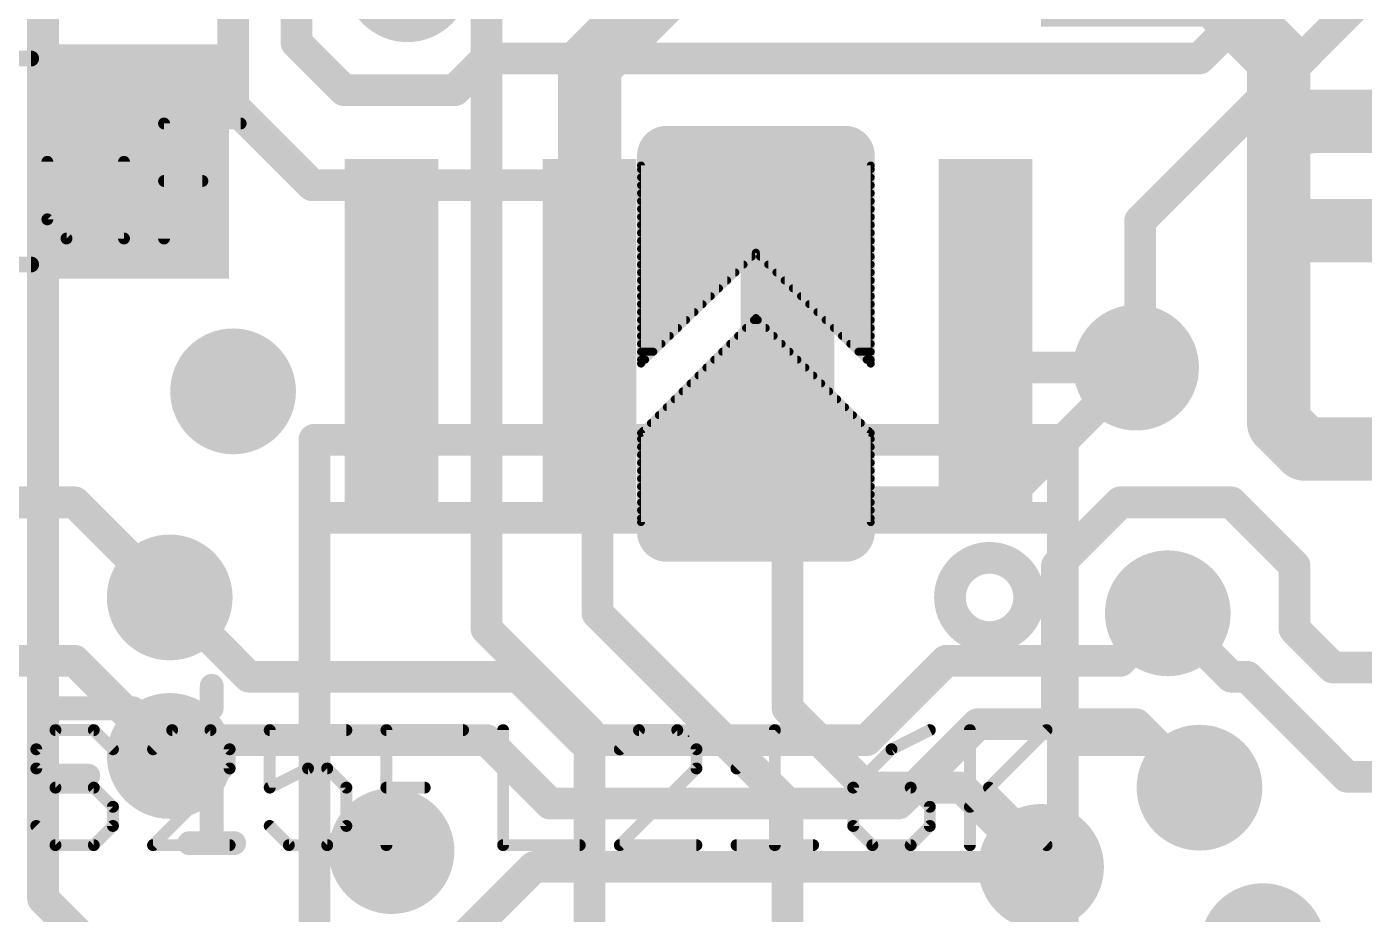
# Model space of a CAD drawing. Extents: x -0.8 to 51.2, y -0.4 to 23.4.
# Drawn here: x 24.48 to 33.06, y 8.13 to 13.82 of the extents above; entities that cross this region are included whole.
import ezdxf

# ---------------------------------------------------------------- set-up
doc = ezdxf.new("R2010")
doc.units = 0
for name, color, linetype in [('1', 12, 'CONTINUOUS'), ('16', 132, 'CONTINUOUS'), ('18', 110, 'CONTINUOUS'), ('21', 40, 'CONTINUOUS'), ('23', 40, 'CONTINUOUS'), ('27', 53, 'CONTINUOUS'), ('51', 253, 'CONTINUOUS')]:
    doc.layers.add(name, color=color, linetype=linetype)

# ---------------------------------------------------------------- blocks, each defined once
blk = doc.blocks.new('RECT')
blk.add_solid([(-0.5, -0.5), (0.5, -0.5), (-0.5, 0.5), (0.5, 0.5)])
blk = doc.blocks.new('RECT121920X243840R50')
at = {"const_width": 0.1905}
blk.add_lwpolyline([(0.2858, -0.5715), (0.2858, 0.5715, 0.4142), (0.1905, 0.6668), (-0.1905, 0.6668, 0.4142), (-0.2858, 0.5715), (-0.2858, -0.5715, 0.4142), (-0.1905, -0.6668), (0.1905, -0.6668, 0.4142)], format="xyb", close=True, dxfattribs=at)
blk.add_solid([(-0.2159, -0.5969), (0.2159, -0.5969), (-0.2159, 0.5969), (0.2159, 0.5969)])
blk = doc.blocks.new('ROUNDV')
at = {"const_width": 0.5}
blk.add_lwpolyline([(0, -0.25, 1), (0, 0.25, 1), (0, -0.25)], format="xyb", dxfattribs=at)

msp = doc.modelspace()

# ---------------------------------------------------------------- linework, layer by layer
at = {"layer": '1'}
for points, const_width in [([(30.988, 14.0208), (30.3276, 14.6812)], 0.4064), ([(28.0924, 13.5788), (29.0576, 14.544)], 0.4064), ([(32.1056, 14.0208), (30.988, 14.0208)], 0.4064), ([(32.512, 13.6144), (32.1056, 14.0208)], 0.4064), ([(27.432, 13.4112), (27.432, 14.0208)], 0.2032), ([(32.512, 13.208), (32.512, 13.6144)], 0.4064), ([(28.0924, 11.871), (28.0924, 13.5788)], 0.4064), ([(27.432, 9.9568), (27.432, 13.4112)], 0.2032), ([(32.7152, 13.208), (32.512, 13.208)], 0.4064), ([(32.512, 12.4968), (32.512, 13.208)], 0.4064), ([(32.7182, 13.211), (32.7152, 13.208)], 0.4064), ([(33.695, 13.211), (32.7182, 13.211)], 0.4064), ([(32.7182, 13.211), (32.7152, 13.208)], 0.3048), ([(32.5262, 12.511), (32.512, 12.4968)], 0.4064), ([(32.512, 11.2776), (32.512, 12.4968)], 0.4064), ([(33.695, 12.511), (32.5262, 12.511)], 0.4064), ([(28.1432, 11.8202), (28.0924, 11.871)], 0.2032), ([(29.3624, 11.871), (29.3624, 9.4488)], 0.2032), ([(30.6832, 11.8202), (30.6324, 11.871)], 0.2032), ([(30.8702, 11.6332), (30.6324, 11.871)], 0.2032), ([(28.1432, 10.0584), (28.1432, 11.8202)], 0.2032), ([(30.6832, 11.3792), (30.6832, 11.8202)], 0.2032), ([(31.5976, 11.6332), (30.8702, 11.6332)], 0.2032), ([(30.8864, 11.176), (30.6832, 11.3792)], 0.2032), ([(32.6786, 11.111), (32.512, 11.2776)], 0.4064), ([(33.695, 11.111), (32.6786, 11.111)], 0.4064), ([(23.368, 10.7696), (24.7904, 10.7696)], 0.2032), ([(24.7904, 10.7696), (25.4, 10.16)], 0.2032), ([(31.496, 10.7696), (31.0896, 10.3632)], 0.2032), ([(32.2072, 10.7696), (31.496, 10.7696)], 0.2032), ([(32.6136, 10.3632), (32.2072, 10.7696)], 0.2032), ([(31.0896, 10.3632), (31.0896, 9.3472)], 0.2032), ([(32.6136, 9.9568), (32.6136, 10.3632)], 0.2032), ([(29.3624, 8.8392), (28.1432, 10.0584)], 0.2032), ([(32.2072, 9.652), (31.8008, 10.0584)], 0.2032), ([(27.5336, 9.8552), (27.432, 9.9568)], 0.2032), ([(32.8594, 9.711), (32.6136, 9.9568)], 0.2032), ([(28.0924, 9.2964), (27.5336, 9.8552)], 0.2032), ([(23.368, 9.7536), (24.7904, 9.7536)], 0.2032), ([(24.7904, 9.7536), (25.4, 9.144)], 0.2032), ([(33.695, 9.711), (32.8594, 9.711)], 0.2032), ([(32.3088, 9.652), (32.2072, 9.652)], 0.2032), ([(32.4104, 9.5504), (32.3088, 9.652)], 0.2032), ([(32.9498, 9.011), (32.4104, 9.5504)], 0.2032), ([(29.3624, 9.4488), (29.8704, 8.9408)], 0.2032), ([(31.0896, 9.3472), (31.1912, 9.2456)], 0.2032), ([(28.0924, 6.671), (28.0924, 9.2964)], 0.2032), ([(31.1912, 9.2456), (31.6992, 9.2456)], 0.2032), ([(31.6992, 9.2456), (32.004, 8.9408)], 0.2032), ([(33.695, 9.011), (32.9498, 9.011)], 0.2032), ([(29.8704, 8.9408), (30.48, 8.9408)], 0.2032), ([(30.48, 8.9408), (30.988, 8.4328)], 0.2032), ([(29.3624, 6.671), (29.3624, 8.8392)], 0.2032)]:
    msp.add_lwpolyline(points, dxfattribs=dict(at, const_width=const_width))
for points, const_width in [([(32.6136, 13.6144, 1), (32.4104, 13.6144)], 0.2032), ([(28.194, 13.5788, 1), (27.9908, 13.5788)], 0.2032), ([(28.0206, 13.6506, 1), (28.1642, 13.507)], 0.2032), ([(32.4402, 13.5426, 1), (32.5838, 13.6862)], 0.2032), ([(27.4828, 13.4112, 1), (27.3812, 13.4112)], 0.1016), ([(27.3812, 13.4112, 1), (27.4828, 13.4112)], 0.1016), ([(32.512, 13.3096, 1), (32.512, 13.1064)], 0.2032), ([(32.6136, 13.208, 1), (32.4104, 13.208)], 0.2032), ([(32.6434, 13.2798, 1), (32.787, 13.1362)], 0.2032), ([(32.7182, 13.3126, 1), (32.7182, 13.1094)], 0.2032), ([(32.79, 13.1392, 1), (32.6464, 13.2828)], 0.2032), ([(32.7152, 13.1064, 1), (32.7152, 13.3096)], 0.2032), ([(32.4104, 13.208, 1), (32.6136, 13.208)], 0.2032), ([(32.6613, 13.2619, 1), (32.7691, 13.1541)], 0.1524), ([(32.7721, 13.1571, 1), (32.6643, 13.2649)], 0.1524), ([(32.6136, 12.4968, 1), (32.4104, 12.4968)], 0.2032), ([(32.5262, 12.6126, 1), (32.5262, 12.4094)], 0.2032), ([(32.598, 12.4392, 1), (32.4544, 12.5828)], 0.2032), ([(32.4402, 12.5686, 1), (32.5838, 12.425)], 0.2032), ([(32.4104, 12.4968, 1), (32.6136, 12.4968)], 0.2032), ([(27.9908, 11.871, 1), (28.194, 11.871)], 0.2032), ([(28.1283, 11.9069, 1), (28.0565, 11.8351)], 0.1016), ([(29.4132, 11.871, 1), (29.3116, 11.871)], 0.1016), ([(30.6683, 11.9069, 1), (30.5965, 11.8351)], 0.1016), ([(30.6683, 11.9069, 1), (30.5965, 11.8351)], 0.1016), ([(28.194, 11.8202, 1), (28.0924, 11.8202)], 0.1016), ([(28.1073, 11.7843, 1), (28.1791, 11.8561)], 0.1016), ([(30.734, 11.8202, 1), (30.6324, 11.8202)], 0.1016), ([(30.6473, 11.7843, 1), (30.7191, 11.8561)], 0.1016), ([(30.8702, 11.684, 1), (30.8702, 11.5824)], 0.1016), ([(30.8343, 11.5973, 1), (30.9061, 11.6691)], 0.1016), ([(31.5976, 11.5824, 1), (31.5976, 11.684)], 0.1016), ([(30.7191, 11.4151, 1), (30.6473, 11.3433)], 0.1016), ([(30.6324, 11.3792, 1), (30.734, 11.3792)], 0.1016), ([(32.5838, 11.3494, 1), (32.4402, 11.2058)], 0.2032), ([(32.4104, 11.2776, 1), (32.6136, 11.2776)], 0.2032), ([(30.8505, 11.1401, 1), (30.9223, 11.2119)], 0.1016), ([(32.6786, 11.2126, 1), (32.6786, 11.0094)], 0.2032), ([(32.6068, 11.0392, 1), (32.7504, 11.1828)], 0.2032), ([(24.8263, 10.8055, 1), (24.7545, 10.7337)], 0.1016), ([(24.7904, 10.7188, 1), (24.7904, 10.8204)], 0.1016), ([(31.496, 10.8204, 1), (31.496, 10.7188)], 0.1016), ([(31.5319, 10.7337, 1), (31.4601, 10.8055)], 0.1016), ([(32.2431, 10.8055, 1), (32.1713, 10.7337)], 0.1016), ([(32.2072, 10.7188, 1), (32.2072, 10.8204)], 0.1016), ([(31.1404, 10.3632, 1), (31.0388, 10.3632)], 0.1016), ([(32.6644, 10.3632, 1), (32.5628, 10.3632)], 0.1016), ([(31.0537, 10.3991, 1), (31.1255, 10.3273)], 0.1016), ([(32.5777, 10.3273, 1), (32.6495, 10.3991)], 0.1016), ([(25.3641, 10.1241, 1), (25.4359, 10.1959)], 0.1016), ([(28.1791, 10.0943, 1), (28.1073, 10.0225)], 0.1016), ([(31.8367, 10.0943, 1), (31.7649, 10.0225)], 0.1016), ([(27.4679, 9.9927, 1), (27.3961, 9.9209)], 0.1016), ([(28.0924, 10.0584, 1), (28.194, 10.0584)], 0.1016), ([(32.6495, 9.9927, 1), (32.5777, 9.9209)], 0.1016), ([(27.3812, 9.9568, 1), (27.4828, 9.9568)], 0.1016), ([(27.5695, 9.8911, 1), (27.4977, 9.8193)], 0.1016), ([(32.5628, 9.9568, 1), (32.6644, 9.9568)], 0.1016), ([(27.4977, 9.8193, 1), (27.5695, 9.8911)], 0.1016), ([(24.8263, 9.7895, 1), (24.7545, 9.7177)], 0.1016), ([(24.7904, 9.7028, 1), (24.7904, 9.8044)], 0.1016), ([(32.8594, 9.7618, 1), (32.8594, 9.6602)], 0.1016), ([(32.8235, 9.6751, 1), (32.8953, 9.7469)], 0.1016), ([(32.2072, 9.7028, 1), (32.2072, 9.6012)], 0.1016), ([(32.1713, 9.6161, 1), (32.2431, 9.6879)], 0.1016), ([(32.3447, 9.6879, 1), (32.2729, 9.6161)], 0.1016), ([(32.3088, 9.6012, 1), (32.3088, 9.7028)], 0.1016), ([(32.4463, 9.5863, 1), (32.3745, 9.5145)], 0.1016), ([(32.3745, 9.5145, 1), (32.4463, 9.5863)], 0.1016), ([(29.3983, 9.4847, 1), (29.3265, 9.4129)], 0.1016), ([(29.3116, 9.4488, 1), (29.4132, 9.4488)], 0.1016), ([(31.1255, 9.3831, 1), (31.0537, 9.3113)], 0.1016), ([(28.1432, 9.2964, 1), (28.0416, 9.2964)], 0.1016), ([(28.0565, 9.2605, 1), (28.1283, 9.3323)], 0.1016), ([(31.0388, 9.3472, 1), (31.1404, 9.3472)], 0.1016), ([(31.1912, 9.2964, 1), (31.1912, 9.1948)], 0.1016), ([(31.1553, 9.2097, 1), (31.2271, 9.2815)], 0.1016), ([(31.7351, 9.2815, 1), (31.6633, 9.2097)], 0.1016), ([(31.6992, 9.1948, 1), (31.6992, 9.2964)], 0.1016), ([(25.3641, 9.1081, 1), (25.4359, 9.1799)], 0.1016), ([(32.9498, 9.0618, 1), (32.9498, 8.9602)], 0.1016), ([(32.9139, 8.9751, 1), (32.9857, 9.0469)], 0.1016), ([(29.8704, 8.9916, 1), (29.8704, 8.89)], 0.1016), ([(29.8345, 8.9049, 1), (29.9063, 8.9767)], 0.1016), ([(30.5159, 8.9767, 1), (30.4441, 8.9049)], 0.1016), ([(30.48, 8.89, 1), (30.48, 8.9916)], 0.1016), ([(31.9681, 8.9049, 1), (32.0399, 8.9767)], 0.1016), ([(29.4132, 8.8392, 1), (29.3116, 8.8392)], 0.1016), ([(29.3265, 8.8033, 1), (29.3983, 8.8751)], 0.1016), ([(30.9521, 8.3969, 1), (31.0239, 8.4687)], 0.1016)]:
    msp.add_lwpolyline(points, format="xyb", dxfattribs=dict(at, const_width=const_width))
at = {"layer": '16'}
for points, const_width in [([(24.5872, 19.2024), (24.5872, 8.2296)], 0.2032), ([(33.2232, 14.8336), (32.004, 13.6144)], 0.2032), ([(26.2128, 13.716), (26.2128, 14.6304)], 0.2032), ([(25.8064, 13.3096), (25.8064, 14.4272)], 0.2032), ([(31.9532, 12.9032), (33.401, 14.351)], 0.2032), ([(26.5176, 13.4112), (26.2128, 13.716)], 0.2032), ([(27.432, 13.6144), (27.2288, 13.4112)], 0.2032), ([(32.004, 13.6144), (27.432, 13.6144)], 0.2032), ([(27.2288, 13.4112), (26.5176, 13.4112)], 0.2032), ([(26.3144, 12.8016), (25.8064, 13.3096)], 0.2032), ([(28.4226, 11.6586), (28.4226, 12.9286)], 0.0508), ([(28.4226, 12.9286), (29.8958, 12.9286)], 0.0508), ([(29.8958, 12.9286), (29.8958, 11.6586)], 0.0508), ([(31.9532, 12.9032), (31.623, 12.573)], 0.2032), ([(29.1592, 12.8016), (26.3144, 12.8016)], 0.2032), ([(28.4226, 12.9032), (29.8958, 12.9032)], 0.0508), ([(28.4226, 12.8524), (29.8958, 12.8524)], 0.0508), ([(28.4226, 12.8016), (29.8958, 12.8016)], 0.0508), ([(28.4226, 12.7508), (29.8958, 12.7508)], 0.0508), ([(28.4226, 12.7), (29.8958, 12.7)], 0.0508), ([(28.4226, 12.6492), (29.8958, 12.6492)], 0.0508), ([(28.4226, 12.5984), (29.8958, 12.5984)], 0.0508), ([(31.623, 12.573), (31.623, 11.6586)], 0.2032), ([(28.4226, 12.5476), (29.8958, 12.5476)], 0.0508), ([(28.4226, 12.4968), (29.8958, 12.4968)], 0.0508), ([(28.4226, 12.446), (29.8958, 12.446)], 0.0508), ([(28.4226, 12.3952), (29.8958, 12.3952)], 0.0508), ([(29.1592, 12.3698), (28.4226, 11.6586)], 0.0508), ([(28.4226, 12.3444), (29.1329, 12.3444)], 0.0508), ([(29.8958, 11.6586), (29.1592, 12.3698)], 0.0508), ([(29.1855, 12.3444), (29.8958, 12.3444)], 0.0508), ([(28.4226, 12.2936), (29.0803, 12.2936)], 0.0508), ([(28.4226, 12.2428), (29.0277, 12.2428)], 0.0508), ([(29.2381, 12.2936), (29.8958, 12.2936)], 0.0508), ([(29.2907, 12.2428), (29.8958, 12.2428)], 0.0508), ([(28.4226, 12.192), (28.9751, 12.192)], 0.0508), ([(29.3434, 12.192), (29.8958, 12.192)], 0.0508), ([(28.4226, 12.1412), (28.9224, 12.1412)], 0.0508), ([(28.4226, 12.0904), (28.8698, 12.0904)], 0.0508), ([(29.396, 12.1412), (29.8958, 12.1412)], 0.0508), ([(29.4486, 12.0904), (29.8958, 12.0904)], 0.0508), ([(28.4226, 12.0396), (28.8172, 12.0396)], 0.0508), ([(28.4226, 11.9888), (28.7646, 11.9888)], 0.0508), ([(29.5012, 12.0396), (29.8958, 12.0396)], 0.0508), ([(29.5538, 11.9888), (29.8958, 11.9888)], 0.0508), ([(29.1592, 11.9507), (28.4226, 11.2141)], 0.0508), ([(28.4226, 11.938), (28.712, 11.938)], 0.0508), ([(29.1465, 11.938), (29.1719, 11.938)], 0.0508), ([(29.8958, 11.2141), (29.1592, 11.9507)], 0.0508), ([(29.6064, 11.938), (29.8958, 11.938)], 0.0508), ([(28.4226, 11.8872), (28.6594, 11.8872)], 0.0508), ([(28.4226, 11.8364), (28.6068, 11.8364)], 0.0508), ([(29.0449, 11.8364), (29.2735, 11.8364)], 0.0508), ([(29.0957, 11.8872), (29.2227, 11.8872)], 0.0508), ([(29.659, 11.8872), (29.8958, 11.8872)], 0.0508), ([(29.7117, 11.8364), (29.8958, 11.8364)], 0.0508), ([(28.4226, 11.7856), (28.5541, 11.7856)], 0.0508), ([(28.4226, 11.7348), (28.5015, 11.7348)], 0.0508), ([(28.9433, 11.7348), (29.3751, 11.7348)], 0.0508), ([(28.9941, 11.7856), (29.3243, 11.7856)], 0.0508), ([(29.7643, 11.7856), (29.8958, 11.7856)], 0.0508), ([(29.8169, 11.7348), (29.8958, 11.7348)], 0.0508), ([(31.623, 11.6586), (31.5976, 11.6332)], 0.2032), ([(28.4226, 11.684), (28.4489, 11.684)], 0.0508), ([(28.8925, 11.684), (29.4259, 11.684)], 0.0508), ([(29.8695, 11.684), (29.8958, 11.684)], 0.0508), ([(30.734, 10.7696), (31.5976, 11.6332)], 0.2032), ([(28.7909, 11.5824), (29.5275, 11.5824)], 0.0508), ([(28.8417, 11.6332), (29.4767, 11.6332)], 0.0508), ([(28.6893, 11.4808), (29.6291, 11.4808)], 0.0508), ([(28.7401, 11.5316), (29.5783, 11.5316)], 0.0508), ([(28.6385, 11.43), (29.6799, 11.43)], 0.0508), ([(28.5369, 11.3284), (29.7815, 11.3284)], 0.0508), ([(28.5877, 11.3792), (29.7307, 11.3792)], 0.0508), ([(28.4226, 11.2141), (28.4226, 10.6426)], 0.0508), ([(28.4353, 11.2268), (29.8831, 11.2268)], 0.0508), ([(28.4861, 11.2776), (29.8323, 11.2776)], 0.0508), ([(29.8958, 10.6426), (29.8958, 11.2141)], 0.0508), ([(28.4226, 11.176), (29.8958, 11.176)], 0.0508), ([(28.4226, 11.1252), (29.8958, 11.1252)], 0.0508), ([(28.4226, 11.0744), (29.8958, 11.0744)], 0.0508), ([(28.4226, 11.0236), (29.8958, 11.0236)], 0.0508), ([(28.4226, 10.9728), (29.8958, 10.9728)], 0.0508), ([(28.4226, 10.922), (29.8958, 10.922)], 0.0508), ([(28.4226, 10.8712), (29.8958, 10.8712)], 0.0508), ([(28.4226, 10.8204), (29.8958, 10.8204)], 0.0508), ([(29.1592, 10.7696), (30.734, 10.7696)], 0.2032), ([(28.4226, 10.7696), (29.8958, 10.7696)], 0.0508), ([(28.4226, 10.7188), (29.8958, 10.7188)], 0.0508), ([(28.4226, 10.668), (29.8958, 10.668)], 0.0508), ([(28.4226, 10.6426), (29.8958, 10.6426)], 0.0508), ([(25.908, 9.652), (25.4, 10.16)], 0.2032), ([(31.496, 9.7536), (31.8008, 10.0584)], 0.2032), ([(29.8704, 9.2456), (30.3784, 9.7536)], 0.2032), ([(30.3784, 9.7536), (31.496, 9.7536)], 0.2032), ([(25.908, 9.652), (27.6352, 9.652)], 0.2032), ([(27.6352, 9.652), (28.0416, 9.2456)], 0.2032), ([(30.0736, 8.8392), (30.5816, 9.3472)], 0.2032), ([(30.5816, 9.3472), (31.5976, 9.3472)], 0.2032), ([(31.5976, 9.3472), (32.004, 8.9408)], 0.2032), ([(25.4, 9.144), (25.5016, 9.2456)], 0.2032), ([(25.5016, 9.2456), (27.432, 9.2456)], 0.2032), ([(27.432, 9.2456), (27.8384, 8.8392)], 0.2032), ([(28.0416, 9.2456), (29.8704, 9.2456)], 0.2032), ([(27.8384, 8.8392), (30.0736, 8.8392)], 0.2032), ([(27.7368, 8.4328), (25.8064, 6.5024)], 0.2032), ([(27.7368, 8.4328), (30.988, 8.4328)], 0.2032), ([(24.5872, 8.2296), (25.4, 7.4168)], 0.2032)]:
    msp.add_lwpolyline(points, dxfattribs=dict(at, const_width=const_width))
for points, const_width in [([(26.2487, 13.7519, 1), (26.1769, 13.6801)], 0.1016), ([(26.162, 13.716, 1), (26.2636, 13.716)], 0.1016), ([(27.432, 13.6652, 1), (27.432, 13.5636)], 0.1016), ([(27.4679, 13.5785, 1), (27.3961, 13.6503)], 0.1016), ([(31.9681, 13.6503, 1), (32.0399, 13.5785)], 0.1016), ([(32.004, 13.5636, 1), (32.004, 13.6652)], 0.1016), ([(26.5176, 13.462, 1), (26.5176, 13.3604)], 0.1016), ([(26.4817, 13.3753, 1), (26.5535, 13.4471)], 0.1016), ([(27.1929, 13.4471, 1), (27.2647, 13.3753)], 0.1016), ([(27.2288, 13.3604, 1), (27.2288, 13.462)], 0.1016), ([(25.8423, 13.3455, 1), (25.7705, 13.2737)], 0.1016), ([(25.7556, 13.3096, 1), (25.8572, 13.3096)], 0.1016), ([(28.4353, 12.9286, 1), (28.4099, 12.9286)], 0.0254), ([(28.4226, 12.9413, 1), (28.4226, 12.9159)], 0.0254), ([(29.9085, 12.9286, 1), (29.8831, 12.9286)], 0.0254), ([(29.8958, 12.9159, 1), (29.8958, 12.9413)], 0.0254), ([(31.9173, 12.9391, 1), (31.9891, 12.8673)], 0.1016), ([(31.9891, 12.8673, 1), (31.9173, 12.9391)], 0.1016), ([(26.3144, 12.8524, 1), (26.3144, 12.7508)], 0.1016), ([(26.2785, 12.7657, 1), (26.3503, 12.8375)], 0.1016), ([(28.4226, 12.9159, 1), (28.4226, 12.8905)], 0.0254), ([(28.4226, 12.8651, 1), (28.4226, 12.8397)], 0.0254), ([(29.1592, 12.7508, 1), (29.1592, 12.8524)], 0.1016), ([(29.8958, 12.8905, 1), (29.8958, 12.9159)], 0.0254), ([(29.8958, 12.8397, 1), (29.8958, 12.8651)], 0.0254), ([(28.4226, 12.8143, 1), (28.4226, 12.7889)], 0.0254), ([(29.8958, 12.7889, 1), (29.8958, 12.8143)], 0.0254), ([(28.4226, 12.7635, 1), (28.4226, 12.7381)], 0.0254), ([(28.4226, 12.7127, 1), (28.4226, 12.6873)], 0.0254), ([(29.8958, 12.7381, 1), (29.8958, 12.7635)], 0.0254), ([(29.8958, 12.6873, 1), (29.8958, 12.7127)], 0.0254), ([(28.4226, 12.6619, 1), (28.4226, 12.6365)], 0.0254), ([(28.4226, 12.6111, 1), (28.4226, 12.5857)], 0.0254), ([(29.8958, 12.6365, 1), (29.8958, 12.6619)], 0.0254), ([(29.8958, 12.5857, 1), (29.8958, 12.6111)], 0.0254), ([(31.6738, 12.573, 1), (31.5722, 12.573)], 0.1016), ([(31.5871, 12.6089, 1), (31.6589, 12.5371)], 0.1016), ([(28.4226, 12.5603, 1), (28.4226, 12.5349)], 0.0254), ([(29.8958, 12.5349, 1), (29.8958, 12.5603)], 0.0254), ([(28.4226, 12.5095, 1), (28.4226, 12.4841)], 0.0254), ([(28.4226, 12.4587, 1), (28.4226, 12.4333)], 0.0254), ([(29.8958, 12.4841, 1), (29.8958, 12.5095)], 0.0254), ([(29.8958, 12.4333, 1), (29.8958, 12.4587)], 0.0254), ([(28.4226, 12.4079, 1), (28.4226, 12.3825)], 0.0254), ([(28.4226, 12.3571, 1), (28.4226, 12.3317)], 0.0254), ([(29.1329, 12.3317, 1), (29.1329, 12.3571)], 0.0254), ([(29.168, 12.3789, 1), (29.1504, 12.3607)], 0.0254), ([(29.168, 12.3607, 1), (29.1504, 12.3789)], 0.0254), ([(29.1855, 12.3571, 1), (29.1855, 12.3317)], 0.0254), ([(29.8958, 12.3825, 1), (29.8958, 12.4079)], 0.0254), ([(29.8958, 12.3317, 1), (29.8958, 12.3571)], 0.0254), ([(28.4226, 12.3063, 1), (28.4226, 12.2809)], 0.0254), ([(28.4226, 12.2555, 1), (28.4226, 12.2301)], 0.0254), ([(29.0277, 12.2301, 1), (29.0277, 12.2555)], 0.0254), ([(29.0803, 12.2809, 1), (29.0803, 12.3063)], 0.0254), ([(29.2381, 12.3063, 1), (29.2381, 12.2809)], 0.0254), ([(29.2907, 12.2555, 1), (29.2907, 12.2301)], 0.0254), ([(29.8958, 12.2809, 1), (29.8958, 12.3063)], 0.0254), ([(29.8958, 12.2301, 1), (29.8958, 12.2555)], 0.0254), ([(28.4226, 12.2047, 1), (28.4226, 12.1793)], 0.0254), ([(28.9751, 12.1793, 1), (28.9751, 12.2047)], 0.0254), ([(29.3434, 12.2047, 1), (29.3434, 12.1793)], 0.0254), ([(29.8958, 12.1793, 1), (29.8958, 12.2047)], 0.0254), ([(28.4226, 12.1539, 1), (28.4226, 12.1285)], 0.0254), ([(28.4226, 12.1031, 1), (28.4226, 12.0777)], 0.0254), ([(28.8698, 12.0777, 1), (28.8698, 12.1031)], 0.0254), ([(28.9224, 12.1285, 1), (28.9224, 12.1539)], 0.0254), ([(29.396, 12.1539, 1), (29.396, 12.1285)], 0.0254), ([(29.4486, 12.1031, 1), (29.4486, 12.0777)], 0.0254), ([(29.8958, 12.1285, 1), (29.8958, 12.1539)], 0.0254), ([(29.8958, 12.0777, 1), (29.8958, 12.1031)], 0.0254), ([(28.4226, 12.0523, 1), (28.4226, 12.0269)], 0.0254), ([(28.4226, 12.0015, 1), (28.4226, 11.9761)], 0.0254), ([(28.7646, 11.9761, 1), (28.7646, 12.0015)], 0.0254), ([(28.8172, 12.0269, 1), (28.8172, 12.0523)], 0.0254), ([(29.5012, 12.0523, 1), (29.5012, 12.0269)], 0.0254), ([(29.5538, 12.0015, 1), (29.5538, 11.9761)], 0.0254), ([(29.8958, 12.0269, 1), (29.8958, 12.0523)], 0.0254), ([(29.8958, 11.9761, 1), (29.8958, 12.0015)], 0.0254), ([(28.4226, 11.9507, 1), (28.4226, 11.9253)], 0.0254), ([(28.712, 11.9253, 1), (28.712, 11.9507)], 0.0254), ([(29.1465, 11.9507, 1), (29.1465, 11.9253)], 0.0254), ([(29.1682, 11.9597, 1), (29.1502, 11.9417)], 0.0254), ([(29.1682, 11.9417, 1), (29.1502, 11.9597)], 0.0254), ([(29.1719, 11.9253, 1), (29.1719, 11.9507)], 0.0254), ([(29.6064, 11.9507, 1), (29.6064, 11.9253)], 0.0254), ([(29.8958, 11.9253, 1), (29.8958, 11.9507)], 0.0254), ([(28.4226, 11.8999, 1), (28.4226, 11.8745)], 0.0254), ([(28.4226, 11.8491, 1), (28.4226, 11.8237)], 0.0254), ([(28.6068, 11.8237, 1), (28.6068, 11.8491)], 0.0254), ([(28.6594, 11.8745, 1), (28.6594, 11.8999)], 0.0254), ([(29.0449, 11.8491, 1), (29.0449, 11.8237)], 0.0254), ([(29.0957, 11.8999, 1), (29.0957, 11.8745)], 0.0254), ([(29.2227, 11.8745, 1), (29.2227, 11.8999)], 0.0254), ([(29.2735, 11.8237, 1), (29.2735, 11.8491)], 0.0254), ([(29.659, 11.8999, 1), (29.659, 11.8745)], 0.0254), ([(29.7117, 11.8491, 1), (29.7117, 11.8237)], 0.0254), ([(29.8958, 11.8745, 1), (29.8958, 11.8999)], 0.0254), ([(29.8958, 11.8237, 1), (29.8958, 11.8491)], 0.0254), ([(28.4226, 11.7983, 1), (28.4226, 11.7729)], 0.0254), ([(28.4226, 11.7475, 1), (28.4226, 11.7221)], 0.0254), ([(28.5015, 11.7221, 1), (28.5015, 11.7475)], 0.0254), ([(28.5541, 11.7729, 1), (28.5541, 11.7983)], 0.0254), ([(28.9433, 11.7475, 1), (28.9433, 11.7221)], 0.0254), ([(28.9941, 11.7983, 1), (28.9941, 11.7729)], 0.0254), ([(29.3243, 11.7729, 1), (29.3243, 11.7983)], 0.0254), ([(29.3751, 11.7221, 1), (29.3751, 11.7475)], 0.0254), ([(29.7643, 11.7983, 1), (29.7643, 11.7729)], 0.0254), ([(29.8169, 11.7475, 1), (29.8169, 11.7221)], 0.0254), ([(29.8958, 11.7729, 1), (29.8958, 11.7983)], 0.0254), ([(29.8958, 11.7221, 1), (29.8958, 11.7475)], 0.0254), ([(31.6589, 11.6227, 1), (31.5871, 11.6945)], 0.1016), ([(28.4226, 11.6967, 1), (28.4226, 11.6713)], 0.0254), ([(28.4138, 11.6677, 1), (28.4314, 11.6495)], 0.0254), ([(28.4099, 11.6586, 1), (28.4353, 11.6586)], 0.0254), ([(28.4489, 11.6713, 1), (28.4489, 11.6967)], 0.0254), ([(28.8925, 11.6967, 1), (28.8925, 11.6713)], 0.0254), ([(29.4259, 11.6713, 1), (29.4259, 11.6967)], 0.0254), ([(29.8695, 11.6967, 1), (29.8695, 11.6713)], 0.0254), ([(29.8831, 11.6586, 1), (29.9085, 11.6586)], 0.0254), ([(29.887, 11.6495, 1), (29.9046, 11.6677)], 0.0254), ([(29.8958, 11.6713, 1), (29.8958, 11.6967)], 0.0254), ([(31.5617, 11.6691, 1), (31.6335, 11.5973)], 0.1016), ([(31.6335, 11.5973, 1), (31.5617, 11.6691)], 0.1016), ([(31.5722, 11.6586, 1), (31.6738, 11.6586)], 0.1016), ([(28.7909, 11.5951, 1), (28.7909, 11.5697)], 0.0254), ([(28.8417, 11.6459, 1), (28.8417, 11.6205)], 0.0254), ([(29.4767, 11.6205, 1), (29.4767, 11.6459)], 0.0254), ([(29.5275, 11.5697, 1), (29.5275, 11.5951)], 0.0254), ([(28.6893, 11.4935, 1), (28.6893, 11.4681)], 0.0254), ([(28.7401, 11.5443, 1), (28.7401, 11.5189)], 0.0254), ([(29.5783, 11.5189, 1), (29.5783, 11.5443)], 0.0254), ([(29.6291, 11.4681, 1), (29.6291, 11.4935)], 0.0254), ([(28.6385, 11.4427, 1), (28.6385, 11.4173)], 0.0254), ([(29.6799, 11.4173, 1), (29.6799, 11.4427)], 0.0254), ([(28.5369, 11.3411, 1), (28.5369, 11.3157)], 0.0254), ([(28.5877, 11.3919, 1), (28.5877, 11.3665)], 0.0254), ([(29.7307, 11.3665, 1), (29.7307, 11.3919)], 0.0254), ([(29.7815, 11.3157, 1), (29.7815, 11.3411)], 0.0254), ([(28.4353, 11.2141, 1), (28.4099, 11.2141)], 0.0254), ([(28.4353, 11.2395, 1), (28.4353, 11.2141)], 0.0254), ([(28.4861, 11.2903, 1), (28.4861, 11.2649)], 0.0254), ([(29.8323, 11.2649, 1), (29.8323, 11.2903)], 0.0254), ([(29.8831, 11.2141, 1), (29.8831, 11.2395)], 0.0254), ([(29.9085, 11.2141, 1), (29.8831, 11.2141)], 0.0254), ([(28.4136, 11.2231, 1), (28.4316, 11.2051)], 0.0254), ([(28.4226, 11.1887, 1), (28.4226, 11.1633)], 0.0254), ([(29.8868, 11.2051, 1), (29.9048, 11.2231)], 0.0254), ([(29.8958, 11.1633, 1), (29.8958, 11.1887)], 0.0254), ([(28.4226, 11.1379, 1), (28.4226, 11.1125)], 0.0254), ([(28.4226, 11.0871, 1), (28.4226, 11.0617)], 0.0254), ([(29.8958, 11.1125, 1), (29.8958, 11.1379)], 0.0254), ([(29.8958, 11.0617, 1), (29.8958, 11.0871)], 0.0254), ([(28.4226, 11.0363, 1), (28.4226, 11.0109)], 0.0254), ([(28.4226, 10.9855, 1), (28.4226, 10.9601)], 0.0254), ([(29.8958, 11.0109, 1), (29.8958, 11.0363)], 0.0254), ([(29.8958, 10.9601, 1), (29.8958, 10.9855)], 0.0254), ([(28.4226, 10.9347, 1), (28.4226, 10.9093)], 0.0254), ([(28.4226, 10.8839, 1), (28.4226, 10.8585)], 0.0254), ([(29.8958, 10.9093, 1), (29.8958, 10.9347)], 0.0254), ([(29.8958, 10.8585, 1), (29.8958, 10.8839)], 0.0254), ([(28.4226, 10.8331, 1), (28.4226, 10.8077)], 0.0254), ([(29.1592, 10.8204, 1), (29.1592, 10.7188)], 0.1016), ([(29.8958, 10.8077, 1), (29.8958, 10.8331)], 0.0254), ([(30.6981, 10.8055, 1), (30.7699, 10.7337)], 0.1016), ([(30.734, 10.7188, 1), (30.734, 10.8204)], 0.1016), ([(28.4226, 10.7823, 1), (28.4226, 10.7569)], 0.0254), ([(28.4226, 10.7315, 1), (28.4226, 10.7061)], 0.0254), ([(29.8958, 10.7569, 1), (29.8958, 10.7823)], 0.0254), ([(29.8958, 10.7061, 1), (29.8958, 10.7315)], 0.0254), ([(28.4226, 10.6807, 1), (28.4226, 10.6553)], 0.0254), ([(28.4226, 10.6553, 1), (28.4226, 10.6299)], 0.0254), ([(28.4099, 10.6426, 1), (28.4353, 10.6426)], 0.0254), ([(29.8831, 10.6426, 1), (29.9085, 10.6426)], 0.0254), ([(29.8958, 10.6553, 1), (29.8958, 10.6807)], 0.0254), ([(29.8958, 10.6299, 1), (29.8958, 10.6553)], 0.0254), ([(25.4359, 10.1959, 1), (25.3641, 10.1241)], 0.1016), ([(31.8367, 10.0225, 1), (31.7649, 10.0943)], 0.1016), ([(30.3784, 9.8044, 1), (30.3784, 9.7028)], 0.1016), ([(30.4143, 9.7177, 1), (30.3425, 9.7895)], 0.1016), ([(31.4601, 9.7895, 1), (31.5319, 9.7177)], 0.1016), ([(31.496, 9.7028, 1), (31.496, 9.8044)], 0.1016), ([(25.908, 9.7028, 1), (25.908, 9.6012)], 0.1016), ([(25.8721, 9.6161, 1), (25.9439, 9.6879)], 0.1016), ([(27.6711, 9.6879, 1), (27.5993, 9.6161)], 0.1016), ([(27.6352, 9.6012, 1), (27.6352, 9.7028)], 0.1016), ([(30.5816, 9.398, 1), (30.5816, 9.2964)], 0.1016), ([(30.6175, 9.3113, 1), (30.5457, 9.3831)], 0.1016), ([(31.6335, 9.3831, 1), (31.5617, 9.3113)], 0.1016), ([(31.5976, 9.2964, 1), (31.5976, 9.398)], 0.1016), ([(25.5016, 9.2964, 1), (25.5016, 9.1948)], 0.1016), ([(25.5375, 9.2097, 1), (25.4657, 9.2815)], 0.1016), ([(27.4679, 9.2815, 1), (27.3961, 9.2097)], 0.1016), ([(27.432, 9.1948, 1), (27.432, 9.2964)], 0.1016), ([(28.0416, 9.2964, 1), (28.0416, 9.1948)], 0.1016), ([(28.0057, 9.2097, 1), (28.0775, 9.2815)], 0.1016), ([(29.8345, 9.2815, 1), (29.9063, 9.2097)], 0.1016), ([(29.8704, 9.1948, 1), (29.8704, 9.2964)], 0.1016), ([(25.3641, 9.1799, 1), (25.4359, 9.1081)], 0.1016), ([(31.9681, 8.9049, 1), (32.0399, 8.9767)], 0.1016), ([(27.8384, 8.89, 1), (27.8384, 8.7884)], 0.1016), ([(27.8025, 8.8033, 1), (27.8743, 8.8751)], 0.1016), ([(30.0377, 8.8751, 1), (30.1095, 8.8033)], 0.1016), ([(30.0736, 8.7884, 1), (30.0736, 8.89)], 0.1016), ([(27.7368, 8.4836, 1), (27.7368, 8.382)], 0.1016), ([(27.7727, 8.3969, 1), (27.7009, 8.4687)], 0.1016), ([(30.988, 8.382, 1), (30.988, 8.4836)], 0.1016), ([(24.6231, 8.2655, 1), (24.5513, 8.1937)], 0.1016), ([(24.5364, 8.2296, 1), (24.638, 8.2296)], 0.1016)]:
    msp.add_lwpolyline(points, format="xyb", dxfattribs=dict(at, const_width=const_width))
at = {"layer": '21'}
for points, const_width in [([(26.3274, 7.371), (26.3274, 11.171)], 0.2032), ([(31.1274, 11.171), (31.1274, 7.371)], 0.2032), ([(25.6692, 9.5936), (25.6692, 9.4495)], 0.1524), ([(24.5897, 8.5852), (24.5897, 9.4495)], 0.1524), ([(24.5897, 9.4495), (25.1659, 9.4495)], 0.1524), ([(25.5252, 9.1614), (25.6692, 9.1614)], 0.1524), ([(25.6692, 9.1614), (25.6692, 8.5852)], 0.1524), ([(24.5897, 9.0174), (24.8778, 9.0174)], 0.1524), ([(25.5252, 8.5852), (25.8133, 8.5852)], 0.1524)]:
    msp.add_lwpolyline(points, dxfattribs=dict(at, const_width=const_width))
for points, const_width in [([(26.3782, 11.171, 1), (26.2766, 11.171)], 0.1016), ([(31.1782, 11.171, 1), (31.0766, 11.171)], 0.1016), ([(30.6578, 9.906, 1), (30.6578, 10.414, 1), (30.6578, 9.906)], 0.2032), ([(25.7073, 9.5936, 1), (25.6311, 9.5936)], 0.0762), ([(24.6278, 9.4495, 1), (24.5516, 9.4495)], 0.0762), ([(24.5897, 9.4876, 1), (24.5897, 9.4114)], 0.0762), ([(25.1659, 9.4114, 1), (25.1659, 9.4876)], 0.0762), ([(25.6311, 9.4495, 1), (25.7073, 9.4495)], 0.0762), ([(25.5252, 9.1995, 1), (25.5252, 9.1233)], 0.0762), ([(25.7073, 9.1614, 1), (25.6311, 9.1614)], 0.0762), ([(25.6692, 9.1233, 1), (25.6692, 9.1995)], 0.0762), ([(24.5897, 9.0555, 1), (24.5897, 8.9793)], 0.0762), ([(24.8778, 8.9793, 1), (24.8778, 9.0555)], 0.0762), ([(24.5516, 8.5852, 1), (24.6278, 8.5852)], 0.0762), ([(25.5252, 8.6233, 1), (25.5252, 8.5471)], 0.0762), ([(25.6311, 8.5852, 1), (25.7073, 8.5852)], 0.0762), ([(25.8133, 8.5471, 1), (25.8133, 8.6233)], 0.0762)]:
    msp.add_lwpolyline(points, format="xyb", dxfattribs=dict(at, const_width=const_width))
at = {"layer": '23'}
msp.add_point((28.7274, 9.271), dxfattribs=at)
at = {"layer": '27', "const_width": 0.0762}
for points in [[(25.3636, 12.4605), (25.3636, 13.1977)], [(25.3636, 13.1977), (25.855, 13.1977)], [(24.6151, 12.952), (24.6151, 12.5834)], [(25.1066, 12.4605), (25.1066, 12.952)], [(25.3636, 12.8291), (25.6093, 12.8291)], [(24.6151, 12.5834), (24.738, 12.4605)], [(24.738, 12.4605), (25.1066, 12.4605)], [(24.6672, 9.3097), (24.5444, 9.1869)], [(24.913, 9.3097), (24.6672, 9.3097)], [(25.0358, 9.1869), (24.913, 9.3097)], [(25.4156, 9.3097), (25.2928, 9.1869)], [(25.6614, 9.3097), (25.4156, 9.3097)], [(25.7843, 9.1869), (25.6614, 9.3097)], [(26.5327, 9.3097), (26.0412, 9.3097)], [(26.0412, 9.3097), (26.0412, 8.9411)], [(26.7896, 8.5725), (26.7896, 9.3097)], [(26.7896, 9.3097), (27.2811, 9.3097)], [(27.538, 9.3097), (27.538, 8.5725)], [(28.4093, 9.3097), (28.2864, 9.1869)], [(28.6551, 9.3097), (28.4093, 9.3097)], [(28.7779, 9.1869), (28.6551, 9.3097)], [(29.0349, 9.064), (29.2806, 9.3097)], [(29.2806, 9.3097), (29.2806, 8.5725)], [(30.2748, 9.3097), (30.029, 9.1869)], [(30.5317, 9.3097), (30.5317, 8.5725)], [(30.5317, 8.8182), (31.0232, 9.3097)], [(24.5444, 9.1869), (24.5444, 9.064)], [(25.7843, 9.064), (25.7843, 9.1869)], [(28.7779, 9.064), (28.7779, 9.1869)], [(30.029, 9.1869), (29.7833, 8.9411)], [(24.5444, 9.064), (24.6672, 8.9411)], [(25.2928, 8.5725), (25.7843, 9.064)], [(26.0412, 8.9411), (26.2869, 9.064)], [(26.2869, 9.064), (26.4098, 9.064)], [(26.4098, 9.064), (26.5327, 8.9411)], [(28.2864, 8.5725), (28.7779, 9.064)], [(24.6672, 8.9411), (24.913, 8.9411)], [(24.913, 8.9411), (25.0358, 8.8182)], [(26.5327, 8.9411), (26.5327, 8.6954)], [(26.7896, 8.9411), (27.0353, 8.9411)], [(29.7833, 8.9411), (29.7833, 8.6954)], [(30.1519, 8.9411), (29.7833, 8.9411)], [(30.2748, 8.8182), (30.1519, 8.9411)], [(30.6546, 8.9411), (31.0232, 8.5725)], [(25.0358, 8.8182), (25.0358, 8.6954)], [(30.2748, 8.6954), (30.2748, 8.8182)], [(24.6672, 8.5725), (24.5444, 8.6954)], [(25.0358, 8.6954), (24.913, 8.5725)], [(26.1641, 8.5725), (26.0412, 8.6954)], [(26.5327, 8.6954), (26.4098, 8.5725)], [(29.7833, 8.6954), (29.9061, 8.5725)], [(30.1519, 8.5725), (30.2748, 8.6954)], [(24.913, 8.5725), (24.6672, 8.5725)], [(25.7843, 8.5725), (25.2928, 8.5725)], [(26.4098, 8.5725), (26.1641, 8.5725)], [(27.538, 8.5725), (28.0295, 8.5725)], [(28.7779, 8.5725), (28.2864, 8.5725)], [(29.0349, 8.5725), (29.5263, 8.5725)], [(29.9061, 8.5725), (30.1519, 8.5725)]]:
    msp.add_lwpolyline(points, dxfattribs=at)
at = {"layer": '27', "const_width": 0.0381}
for points in [[(25.3826, 13.1977, 1), (25.3445, 13.1977)], [(25.3636, 13.2168, 1), (25.3636, 13.1787)], [(25.855, 13.1787, 1), (25.855, 13.2168)], [(24.6342, 12.952, 1), (24.5961, 12.952)], [(25.1257, 12.952, 1), (25.0876, 12.952)], [(25.3636, 12.8482, 1), (25.3636, 12.8101)], [(25.6093, 12.8101, 1), (25.6093, 12.8482)], [(24.6286, 12.5968, 1), (24.6017, 12.5699)], [(24.5961, 12.5834, 1), (24.6342, 12.5834)], [(24.738, 12.4796, 1), (24.738, 12.4415)], [(24.7245, 12.447, 1), (24.7515, 12.474)], [(25.0876, 12.4605, 1), (25.1257, 12.4605)], [(25.1066, 12.4415, 1), (25.1066, 12.4796)], [(25.3445, 12.4605, 1), (25.3826, 12.4605)], [(24.6672, 9.3288, 1), (24.6672, 9.2907)], [(24.6807, 9.2963, 1), (24.6538, 9.3232)], [(24.9264, 9.3232, 1), (24.8995, 9.2963)], [(24.913, 9.2907, 1), (24.913, 9.3288)], [(25.4156, 9.3288, 1), (25.4156, 9.2907)], [(25.4291, 9.2963, 1), (25.4022, 9.3232)], [(25.6749, 9.3232, 1), (25.6479, 9.2963)], [(25.6614, 9.2907, 1), (25.6614, 9.3288)], [(26.0602, 9.3097, 1), (26.0221, 9.3097)], [(26.0412, 9.3288, 1), (26.0412, 9.2907)], [(26.5327, 9.2907, 1), (26.5327, 9.3288)], [(26.7896, 9.3288, 1), (26.7896, 9.2907)], [(26.8087, 9.3097, 1), (26.7706, 9.3097)], [(27.2811, 9.2907, 1), (27.2811, 9.3288)], [(27.5571, 9.3097, 1), (27.519, 9.3097)], [(28.4093, 9.3288, 1), (28.4093, 9.2907)], [(28.4228, 9.2963, 1), (28.3958, 9.3232)], [(28.6685, 9.3232, 1), (28.6416, 9.2963)], [(28.6551, 9.2907, 1), (28.6551, 9.3288)], [(29.2996, 9.3097, 1), (29.2615, 9.3097)], [(29.2941, 9.2963, 1), (29.2671, 9.3232)], [(30.2833, 9.2927, 1), (30.2662, 9.3268)], [(30.5507, 9.3097, 1), (30.5126, 9.3097)], [(31.0366, 9.2963, 1), (31.0097, 9.3232)], [(24.5634, 9.1869, 1), (24.5253, 9.1869)], [(24.5309, 9.2003, 1), (24.5578, 9.1734)], [(25.0224, 9.1734, 1), (25.0493, 9.2003)], [(25.2793, 9.2003, 1), (25.3062, 9.1734)], [(25.8033, 9.1869, 1), (25.7652, 9.1869)], [(25.7708, 9.1734, 1), (25.7977, 9.2003)], [(28.273, 9.2003, 1), (28.2999, 9.1734)], [(28.797, 9.1869, 1), (28.7589, 9.1869)], [(28.7645, 9.1734, 1), (28.7914, 9.2003)], [(30.0205, 9.2039, 1), (30.0375, 9.1698)], [(30.0425, 9.1734, 1), (30.0155, 9.2003)], [(24.5578, 9.0775, 1), (24.5309, 9.0505)], [(25.7977, 9.0505, 1), (25.7708, 9.0775)], [(26.2869, 9.083, 1), (26.2869, 9.0449)], [(26.2955, 9.0469, 1), (26.2784, 9.081)], [(26.4233, 9.0775, 1), (26.3963, 9.0505)], [(26.4098, 9.0449, 1), (26.4098, 9.083)], [(28.7914, 9.0505, 1), (28.7645, 9.0775)], [(29.0214, 9.0775, 1), (29.0483, 9.0505)], [(24.5253, 9.064, 1), (24.5634, 9.064)], [(25.7652, 9.064, 1), (25.8033, 9.064)], [(28.7589, 9.064, 1), (28.797, 9.064)], [(24.6672, 8.9602, 1), (24.6672, 8.9221)], [(24.6538, 8.9276, 1), (24.6807, 8.9546)], [(24.9264, 8.9546, 1), (24.8995, 8.9276)], [(24.913, 8.9221, 1), (24.913, 8.9602)], [(26.0221, 8.9411, 1), (26.0602, 8.9411)], [(26.0327, 8.9582, 1), (26.0497, 8.9241)], [(26.5517, 8.9411, 1), (26.5136, 8.9411)], [(26.5192, 8.9276, 1), (26.5461, 8.9546)], [(26.7896, 8.9602, 1), (26.7896, 8.9221)], [(27.0353, 8.9221, 1), (27.0353, 8.9602)], [(29.8023, 8.9411, 1), (29.7642, 8.9411)], [(29.7698, 8.9546, 1), (29.7967, 8.9276)], [(29.7833, 8.9602, 1), (29.7833, 8.9221)], [(30.1654, 8.9546, 1), (30.1384, 8.9276)], [(30.1519, 8.9221, 1), (30.1519, 8.9602)], [(30.668, 8.9546, 1), (30.6411, 8.9276)], [(25.0549, 8.8182, 1), (25.0168, 8.8182)], [(25.0224, 8.8048, 1), (25.0493, 8.8317)], [(30.2938, 8.8182, 1), (30.2557, 8.8182)], [(30.2613, 8.8048, 1), (30.2882, 8.8317)], [(30.5182, 8.8317, 1), (30.5452, 8.8048)], [(24.5578, 8.7088, 1), (24.5309, 8.6819)], [(25.0168, 8.6954, 1), (25.0549, 8.6954)], [(25.0493, 8.6819, 1), (25.0224, 8.7088)], [(26.0547, 8.7088, 1), (26.0277, 8.6819)], [(26.5136, 8.6954, 1), (26.5517, 8.6954)], [(26.5461, 8.6819, 1), (26.5192, 8.7088)], [(29.7642, 8.6954, 1), (29.8023, 8.6954)], [(29.7967, 8.7088, 1), (29.7698, 8.6819)], [(30.2557, 8.6954, 1), (30.2938, 8.6954)], [(30.2882, 8.6819, 1), (30.2613, 8.7088)], [(24.6672, 8.5915, 1), (24.6672, 8.5534)], [(24.6538, 8.559, 1), (24.6807, 8.586)], [(24.8995, 8.586, 1), (24.9264, 8.559)], [(24.913, 8.5534, 1), (24.913, 8.5915)], [(25.2793, 8.586, 1), (25.3062, 8.559)], [(25.2928, 8.5915, 1), (25.2928, 8.5534)], [(25.7843, 8.5534, 1), (25.7843, 8.5915)], [(26.1641, 8.5915, 1), (26.1641, 8.5534)], [(26.1506, 8.559, 1), (26.1775, 8.586)], [(26.3963, 8.586, 1), (26.4233, 8.559)], [(26.4098, 8.5534, 1), (26.4098, 8.5915)], [(26.7706, 8.5725, 1), (26.8087, 8.5725)], [(27.538, 8.5915, 1), (27.538, 8.5534)], [(27.519, 8.5725, 1), (27.5571, 8.5725)], [(28.0295, 8.5534, 1), (28.0295, 8.5915)], [(28.2864, 8.5915, 1), (28.2864, 8.5534)], [(28.273, 8.586, 1), (28.2999, 8.559)], [(28.7779, 8.5534, 1), (28.7779, 8.5915)], [(29.0349, 8.5915, 1), (29.0349, 8.5534)], [(29.2615, 8.5725, 1), (29.2996, 8.5725)], [(29.5263, 8.5534, 1), (29.5263, 8.5915)], [(29.9061, 8.5915, 1), (29.9061, 8.5534)], [(29.8927, 8.559, 1), (29.9196, 8.586)], [(30.1384, 8.586, 1), (30.1654, 8.559)], [(30.1519, 8.5534, 1), (30.1519, 8.5915)], [(30.5126, 8.5725, 1), (30.5507, 8.5725)], [(31.0097, 8.559, 1), (31.0366, 8.586)]]:
    msp.add_lwpolyline(points, format="xyb", dxfattribs=at)
at = {"layer": '51'}
for points, const_width in [([(23.749, 13.614), (24.511, 13.614)], 0.1016), ([(23.774, 12.294), (24.511, 12.294)], 0.1016), ([(26.3274, 10.671), (26.3274, 11.171)], 0.2032), ([(26.3274, 11.171), (31.1274, 11.171)], 0.2032), ([(31.1274, 11.171), (31.1274, 10.671)], 0.2032), ([(26.3274, 7.371), (26.3274, 10.671)], 0.2032), ([(26.3274, 10.671), (31.1274, 10.671)], 0.2032), ([(31.1274, 10.671), (31.1274, 7.371)], 0.2032)]:
    msp.add_lwpolyline(points, dxfattribs=dict(at, const_width=const_width))
for points, const_width in [([(24.511, 13.5886, 1), (24.511, 13.6394)], 0.0508), ([(24.511, 12.2686, 1), (24.511, 12.3194)], 0.0508), ([(26.3782, 11.171, 1), (26.2766, 11.171)], 0.1016), ([(26.3274, 11.2218, 1), (26.3274, 11.1202)], 0.1016), ([(31.1782, 11.171, 1), (31.0766, 11.171)], 0.1016), ([(31.1274, 11.1202, 1), (31.1274, 11.2218)], 0.1016), ([(26.3782, 10.671, 1), (26.2766, 10.671)], 0.1016), ([(26.3274, 10.7218, 1), (26.3274, 10.6202)], 0.1016), ([(31.1782, 10.671, 1), (31.0766, 10.671)], 0.1016), ([(31.1274, 10.6202, 1), (31.1274, 10.7218)], 0.1016), ([(26.2766, 10.671, 1), (26.3782, 10.671)], 0.1016), ([(31.0766, 10.671, 1), (31.1782, 10.671)], 0.1016)]:
    msp.add_lwpolyline(points, format="xyb", dxfattribs=dict(at, const_width=const_width))

# ---------------------------------------------------------------- block references
at = {"layer": '1', "xscale": 1.2, "yscale": 1.5}
msp.add_blockref('RECT', (25.18, 12.954), dxfattribs=at)
at = {"layer": '1', "xscale": 0.6, "yscale": 2.2, "rotation": 180}
for p in [(26.8224, 11.871), (28.0924, 11.871), (29.3624, 11.871), (30.6324, 11.871)]:
    msp.add_blockref('RECT', p, dxfattribs=at)
at = {"layer": '16', "rotation": 90}
for p in [(29.1592, 12.8016), (29.1592, 10.7696)]:
    msp.add_blockref('RECT121920X243840R50', p, dxfattribs=at)
at = {"layer": '18', "xscale": 0.8064, "yscale": 0.8064}
for p in [(26.924, 14.1224), (26.924, 14.1224), (31.5976, 11.6332), (31.5976, 11.6332), (25.8064, 11.4808), (25.8064, 11.4808), (25.4, 10.16), (25.4, 10.16), (31.8008, 10.0584), (31.8008, 10.0584), (25.4, 9.144), (25.4, 9.144), (32.004, 8.9408), (32.004, 8.9408), (26.8224, 8.5344), (26.8224, 8.5344), (30.988, 8.4328), (30.988, 8.4328), (32.4104, 7.9248), (32.4104, 7.9248)]:
    msp.add_blockref('ROUNDV', p, dxfattribs=at)
at = {"layer": '51', "xscale": 0.7501, "yscale": 1.4501}
msp.add_blockref('RECT', (24.8606, 12.9552), dxfattribs=at)
at = {"layer": '51', "xscale": 0.49, "yscale": 1.1, "rotation": 180}
for p in [(26.8224, 11.821), (28.0924, 11.821), (29.3624, 11.821), (30.6324, 11.821)]:
    msp.add_blockref('RECT', p, dxfattribs=at)

doc.saveas('drawing.dxf')
